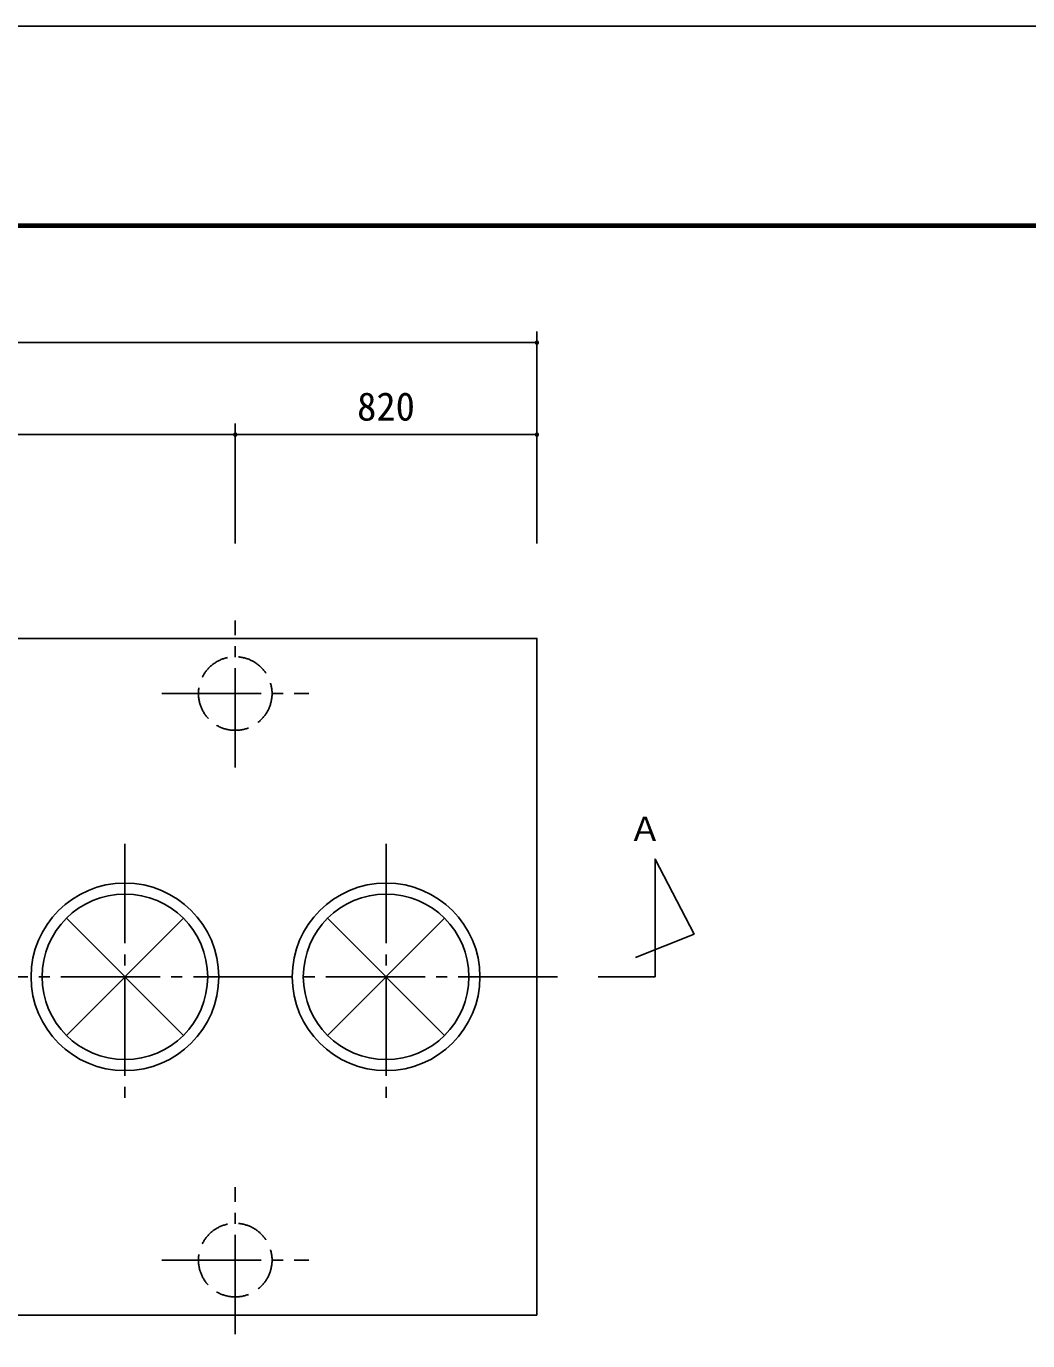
# Model space of a CAD drawing. Units: millimetres, scale not verified. Extents: x -8910 to 8910, y -6308 to 6308.
# Drawn here: x -4678 to -1956, y 2735 to 6308 of the extents above; entities that cross this region are included whole.
import ezdxf
from ezdxf.enums import TextEntityAlignment as Align

# ---------------------------------------------------------------- set-up
doc = ezdxf.new("R2010")
doc.units = ezdxf.units.MM
doc.header["$LTSCALE"] = 30
doc.linetypes.add('CHAIN2', pattern=[12, 9, -1, 1, -1])
doc.linetypes.add('DASHED3', pattern=[4, 3, -1])
for name, color, linetype, lineweight in [('0-3_空気管', 3, 'Continuous', 25), ('0-4_機器', 2, 'Continuous', 25), ('0-5_製作', 5, 'Continuous', 25), ('0-C_図面枠', 7, 'Continuous', 25), ('0-D_Axis_waku', 7, 'Continuous', 25)]:
    doc.layers.add(name, color=color, linetype=linetype, lineweight=lineweight)
doc.styles.add('ＭＳ ゴシック', font='')
doc.styles.get('ＭＳ ゴシック').set_extended_font_data('MS Gothic')

msp = doc.modelspace()

# ---------------------------------------------------------------- linework, layer by layer
at = {"layer": '0-3_空気管', "color": 2}
for p, q in [((-6290.4, 5447.62), (-3290.4, 5447.62)), ((-6140.4, 5197.62), (-4110.4, 5197.62)), ((-4110.4, 5197.62), (-3290.4, 5197.62))]:
    msp.add_line(p, q, dxfattribs=at)
at = {"layer": '0-3_空気管', "linetype": 'CHAIN2'}
for p, q in [((-4410.4, 4084.98), (-4410.4, 3374.5)), ((-3700.4, 4084.98), (-3700.4, 3374.5)), ((-6384.28, 3723.87), (-3220.87, 3723.87))]:
    msp.add_line(p, q, dxfattribs=at)
at = {"layer": '0-3_空気管'}
for p, q in [((-4569.5, 3882.97), (-4251.3, 3564.77)), ((-4569.5, 3564.77), (-4251.3, 3882.97)), ((-3859.5, 3882.97), (-3541.3, 3564.77)), ((-3859.5, 3564.77), (-3541.3, 3882.97)), ((-3123.75, 3723.87), (-2969.38, 3723.87))]:
    msp.add_line(p, q, dxfattribs=at)
msp.add_lwpolyline([(-2969.38, 3723.87), (-2969.38, 4043.88), (-2863.05, 3840.22), (-3022.66, 3776.25)], dxfattribs=at)
for centre, radius in [((-4410.4, 3723.87), 255), ((-3700.4, 3723.87), 255), ((-4410.4, 3723.87), 225), ((-3700.4, 3723.87), 225)]:
    msp.add_circle(centre, radius, dxfattribs=at)
at = {"layer": '0-4_機器', "linetype": 'CHAIN2'}
for p, q in [((-4110.4, 4292.6), (-4110.4, 4692.61)), ((-4310.4, 4493.87), (-3910.4, 4493.87)), ((-4110.4, 2752.6), (-4110.4, 3152.61)), ((-4310.4, 2953.87), (-3910.4, 2953.87))]:
    msp.add_line(p, q, dxfattribs=at)
at = {"layer": '0-4_機器'}
msp.add_line((-6290.4, 2803.87), (-3290.4, 2803.87), dxfattribs=at)
msp.add_lwpolyline([(-6290.4, 4643.87), (-3290.4, 4643.87), (-3290.4, 2803.87)], dxfattribs=at)
at = {"layer": '0-4_機器', "linetype": 'DASHED3'}
for centre in [(-4110.4, 4493.87), (-4110.4, 2953.87)]:
    msp.add_circle(centre, 100, dxfattribs=at)
at = {"layer": '0-5_製作', "color": 2}
for p, q in [((-3290.4, 5477.62), (-3290.4, 5197.62)), ((-4110.4, 5227.62), (-4110.4, 4902.1)), ((-3290.4, 5227.62), (-3290.4, 4902.1))]:
    msp.add_line(p, q, dxfattribs=at)
at = {"layer": '0-5_製作'}
for points in [[(-3290.4, 5447.62), (-3296.4, 5447.62), (-3296.39, 5448)], [(-3290.4, 5447.62), (-3296.35, 5446.87), (-3296.4, 5447.62)], [(-3290.4, 5447.62), (-3296.39, 5448), (-3296.3, 5448.75)], [(-3290.4, 5447.62), (-3296.21, 5446.13), (-3296.35, 5446.87)], [(-3290.4, 5447.62), (-3296.3, 5448.75), (-3296.11, 5449.47)], [(-3290.4, 5447.62), (-3295.98, 5445.41), (-3296.21, 5446.13)], [(-3290.4, 5447.62), (-3296.11, 5449.47), (-3295.83, 5450.18)], [(-3290.4, 5447.62), (-3295.66, 5444.73), (-3295.98, 5445.41)], [(-3290.4, 5453.62), (-3295.83, 5450.18), (-3295.47, 5450.84)], [(-3290.4, 5447.62), (-3295.83, 5450.18), (-3290.4, 5453.62)], [(-3290.4, 5447.62), (-3295.26, 5444.09), (-3295.66, 5444.73)], [(-3290.4, 5453.62), (-3295.47, 5450.84), (-3291.15, 5453.57)], [(-3291.15, 5453.57), (-3295.47, 5450.84), (-3295.03, 5451.45)], [(-3290.4, 5441.62), (-3295.26, 5444.09), (-3290.4, 5447.62)], [(-3290.4, 5441.62), (-3294.78, 5443.51), (-3295.26, 5444.09)], [(-3291.15, 5453.57), (-3295.03, 5451.45), (-3291.89, 5453.43)], [(-3291.89, 5453.43), (-3295.03, 5451.45), (-3294.51, 5451.99)], [(-3290.4, 5441.62), (-3294.23, 5443), (-3294.78, 5443.51)], [(-3291.89, 5453.43), (-3294.51, 5451.99), (-3292.61, 5453.2)], [(-3292.61, 5453.2), (-3294.51, 5451.99), (-3293.93, 5452.47)], [(-3290.4, 5441.62), (-3293.62, 5442.55), (-3294.23, 5443)], [(-3292.61, 5453.2), (-3293.93, 5452.47), (-3293.29, 5452.88)], [(-3290.4, 5441.62), (-3292.96, 5442.19), (-3293.62, 5442.55)], [(-3290.4, 5441.62), (-3292.26, 5441.91), (-3292.96, 5442.19)], [(-3290.4, 5441.62), (-3291.53, 5441.73), (-3292.26, 5441.91)], [(-3290.4, 5441.62), (-3290.78, 5441.63), (-3291.53, 5441.73)], [(-3290.03, 5453.61), (-3290.4, 5447.62), (-3290.4, 5453.62)], [(-3289.28, 5453.51), (-3290.4, 5447.62), (-3290.03, 5453.61)], [(-3288.55, 5453.33), (-3290.4, 5447.62), (-3289.28, 5453.51)], [(-3287.85, 5453.05), (-3290.4, 5447.62), (-3288.55, 5453.33)], [(-3287.19, 5452.69), (-3290.4, 5447.62), (-3287.85, 5453.05)], [(-3286.58, 5452.24), (-3290.4, 5447.62), (-3287.19, 5452.69)], [(-3286.03, 5451.73), (-3290.4, 5447.62), (-3286.58, 5452.24)], [(-3285.55, 5451.15), (-3290.4, 5447.62), (-3286.03, 5451.73)], [(-3285.14, 5450.51), (-3290.4, 5447.62), (-3285.55, 5451.15)], [(-3285.14, 5450.51), (-3284.4, 5447.62), (-3290.4, 5447.62)], [(-3284.4, 5447.62), (-3290.4, 5441.62), (-3290.4, 5447.62)], [(-3284.41, 5447.24), (-3290.4, 5441.62), (-3284.4, 5447.62)], [(-3284.51, 5446.5), (-3290.4, 5441.62), (-3284.41, 5447.24)], [(-3284.7, 5445.77), (-3290.4, 5441.62), (-3284.51, 5446.5)], [(-3284.97, 5445.07), (-3290.4, 5441.62), (-3284.7, 5445.77)], [(-3285.34, 5444.41), (-3290.4, 5441.62), (-3284.97, 5445.07)], [(-3285.34, 5444.41), (-3289.65, 5441.67), (-3290.4, 5441.62)], [(-3285.78, 5443.8), (-3289.65, 5441.67), (-3285.34, 5444.41)], [(-3285.78, 5443.8), (-3288.91, 5441.81), (-3289.65, 5441.67)], [(-3286.29, 5443.25), (-3288.91, 5441.81), (-3285.78, 5443.8)], [(-3286.29, 5443.25), (-3288.19, 5442.04), (-3288.91, 5441.81)], [(-3286.88, 5442.77), (-3288.19, 5442.04), (-3286.29, 5443.25)], [(-3286.88, 5442.77), (-3287.51, 5442.36), (-3288.19, 5442.04)], [(-3284.82, 5449.83), (-3284.4, 5447.62), (-3285.14, 5450.51)], [(-3284.59, 5449.11), (-3284.4, 5447.62), (-3284.82, 5449.83)], [(-3284.45, 5448.37), (-3284.4, 5447.62), (-3284.59, 5449.11)], [(-4110.4, 5197.62), (-4116.4, 5197.62), (-4116.39, 5198)], [(-4110.4, 5197.62), (-4116.35, 5196.87), (-4116.4, 5197.62)], [(-4110.4, 5197.62), (-4116.39, 5198), (-4116.29, 5198.75)], [(-4110.4, 5197.62), (-4116.21, 5196.13), (-4116.35, 5196.87)], [(-4110.4, 5203.62), (-4116.29, 5198.75), (-4116.11, 5199.47)], [(-4110.4, 5197.62), (-4116.29, 5198.75), (-4110.4, 5203.62)], [(-4110.4, 5197.62), (-4115.98, 5195.41), (-4116.21, 5196.13)], [(-4110.4, 5203.62), (-4116.11, 5199.47), (-4111.15, 5203.57)], [(-4111.15, 5203.57), (-4116.11, 5199.47), (-4115.83, 5200.18)], [(-4110.4, 5197.62), (-4115.66, 5194.73), (-4115.98, 5195.41)], [(-4111.15, 5203.57), (-4115.83, 5200.18), (-4111.89, 5203.43)], [(-4111.89, 5203.43), (-4115.83, 5200.18), (-4115.47, 5200.84)], [(-4110.4, 5197.62), (-4115.25, 5194.09), (-4115.66, 5194.73)], [(-4111.89, 5203.43), (-4115.47, 5200.84), (-4112.61, 5203.2)], [(-4112.61, 5203.2), (-4115.47, 5200.84), (-4115.02, 5201.45)], [(-4110.4, 5197.62), (-4114.77, 5193.51), (-4115.25, 5194.09)], [(-4112.61, 5203.2), (-4115.02, 5201.45), (-4113.29, 5202.88)], [(-4113.29, 5202.88), (-4115.02, 5201.45), (-4114.51, 5201.99)], [(-4110.4, 5191.62), (-4114.77, 5193.51), (-4110.4, 5197.62)], [(-4110.4, 5191.62), (-4114.22, 5193), (-4114.77, 5193.51)], [(-4113.29, 5202.88), (-4114.51, 5201.99), (-4113.93, 5202.47)], [(-4110.4, 5191.62), (-4113.61, 5192.55), (-4114.22, 5193)], [(-4110.4, 5191.62), (-4112.95, 5192.19), (-4113.61, 5192.55)], [(-4110.4, 5191.62), (-4112.25, 5191.91), (-4112.95, 5192.19)], [(-4110.4, 5191.62), (-4111.52, 5191.73), (-4112.25, 5191.91)], [(-4110.4, 5191.62), (-4110.78, 5191.63), (-4111.52, 5191.73)], [(-4110.02, 5203.61), (-4110.4, 5197.62), (-4110.4, 5203.62)], [(-4109.27, 5203.51), (-4110.4, 5197.62), (-4110.02, 5203.61)], [(-4108.55, 5203.33), (-4110.4, 5197.62), (-4109.27, 5203.51)], [(-4107.84, 5203.05), (-4110.4, 5197.62), (-4108.55, 5203.33)], [(-4107.18, 5202.69), (-4110.4, 5197.62), (-4107.84, 5203.05)], [(-4106.57, 5202.24), (-4110.4, 5197.62), (-4107.18, 5202.69)], [(-4106.03, 5201.73), (-4110.4, 5197.62), (-4106.57, 5202.24)], [(-4105.55, 5201.15), (-4110.4, 5197.62), (-4106.03, 5201.73)], [(-4105.55, 5201.15), (-4104.4, 5197.62), (-4110.4, 5197.62)], [(-4104.4, 5197.62), (-4110.4, 5191.62), (-4110.4, 5197.62)], [(-4104.41, 5197.24), (-4110.4, 5191.62), (-4104.4, 5197.62)], [(-4104.51, 5196.5), (-4110.4, 5191.62), (-4104.41, 5197.24)], [(-4104.69, 5195.77), (-4110.4, 5191.62), (-4104.51, 5196.5)], [(-4104.69, 5195.77), (-4109.65, 5191.67), (-4110.4, 5191.62)], [(-4104.97, 5195.07), (-4109.65, 5191.67), (-4104.69, 5195.77)], [(-4104.97, 5195.07), (-4108.91, 5191.81), (-4109.65, 5191.67)], [(-4105.33, 5194.41), (-4108.91, 5191.81), (-4104.97, 5195.07)], [(-4105.33, 5194.41), (-4108.19, 5192.04), (-4108.91, 5191.81)], [(-4105.78, 5193.8), (-4108.19, 5192.04), (-4105.33, 5194.41)], [(-4105.78, 5193.8), (-4107.51, 5192.36), (-4108.19, 5192.04)], [(-4106.29, 5193.25), (-4107.51, 5192.36), (-4105.78, 5193.8)], [(-4106.29, 5193.25), (-4106.87, 5192.77), (-4107.51, 5192.36)], [(-4105.14, 5200.51), (-4104.4, 5197.62), (-4105.55, 5201.15)], [(-4104.82, 5199.83), (-4104.4, 5197.62), (-4105.14, 5200.51)], [(-4104.59, 5199.11), (-4104.4, 5197.62), (-4104.82, 5199.83)], [(-4104.45, 5198.37), (-4104.4, 5197.62), (-4104.59, 5199.11)], [(-3290.4, 5197.62), (-3296.4, 5197.62), (-3296.39, 5198)], [(-3290.4, 5197.62), (-3296.35, 5196.87), (-3296.4, 5197.62)], [(-3290.4, 5197.62), (-3296.39, 5198), (-3296.3, 5198.75)], [(-3290.4, 5197.62), (-3296.21, 5196.13), (-3296.35, 5196.87)], [(-3290.4, 5197.62), (-3296.3, 5198.75), (-3296.11, 5199.47)], [(-3290.4, 5197.62), (-3295.98, 5195.41), (-3296.21, 5196.13)], [(-3290.4, 5197.62), (-3296.11, 5199.47), (-3295.83, 5200.18)], [(-3290.4, 5197.62), (-3295.66, 5194.73), (-3295.98, 5195.41)], [(-3290.4, 5203.62), (-3295.83, 5200.18), (-3295.47, 5200.84)], [(-3290.4, 5197.62), (-3295.83, 5200.18), (-3290.4, 5203.62)], [(-3290.4, 5197.62), (-3295.26, 5194.09), (-3295.66, 5194.73)], [(-3290.4, 5203.62), (-3295.47, 5200.84), (-3291.15, 5203.57)], [(-3291.15, 5203.57), (-3295.47, 5200.84), (-3295.03, 5201.45)], [(-3290.4, 5191.62), (-3295.26, 5194.09), (-3290.4, 5197.62)], [(-3290.4, 5191.62), (-3294.78, 5193.51), (-3295.26, 5194.09)], [(-3291.15, 5203.57), (-3295.03, 5201.45), (-3291.89, 5203.43)], [(-3291.89, 5203.43), (-3295.03, 5201.45), (-3294.51, 5201.99)], [(-3290.4, 5191.62), (-3294.23, 5193), (-3294.78, 5193.51)], [(-3291.89, 5203.43), (-3294.51, 5201.99), (-3292.61, 5203.2)], [(-3292.61, 5203.2), (-3294.51, 5201.99), (-3293.93, 5202.47)], [(-3290.4, 5191.62), (-3293.62, 5192.55), (-3294.23, 5193)], [(-3292.61, 5203.2), (-3293.93, 5202.47), (-3293.29, 5202.88)], [(-3290.4, 5191.62), (-3292.96, 5192.19), (-3293.62, 5192.55)], [(-3290.4, 5191.62), (-3292.26, 5191.91), (-3292.96, 5192.19)], [(-3290.4, 5191.62), (-3291.53, 5191.73), (-3292.26, 5191.91)], [(-3290.4, 5191.62), (-3290.78, 5191.63), (-3291.53, 5191.73)], [(-3290.03, 5203.61), (-3290.4, 5197.62), (-3290.4, 5203.62)], [(-3289.28, 5203.51), (-3290.4, 5197.62), (-3290.03, 5203.61)], [(-3288.55, 5203.33), (-3290.4, 5197.62), (-3289.28, 5203.51)], [(-3287.85, 5203.05), (-3290.4, 5197.62), (-3288.55, 5203.33)], [(-3287.19, 5202.69), (-3290.4, 5197.62), (-3287.85, 5203.05)], [(-3286.58, 5202.24), (-3290.4, 5197.62), (-3287.19, 5202.69)], [(-3286.03, 5201.73), (-3290.4, 5197.62), (-3286.58, 5202.24)], [(-3285.55, 5201.15), (-3290.4, 5197.62), (-3286.03, 5201.73)], [(-3285.14, 5200.51), (-3290.4, 5197.62), (-3285.55, 5201.15)], [(-3285.14, 5200.51), (-3284.4, 5197.62), (-3290.4, 5197.62)], [(-3284.4, 5197.62), (-3290.4, 5191.62), (-3290.4, 5197.62)], [(-3284.41, 5197.24), (-3290.4, 5191.62), (-3284.4, 5197.62)], [(-3284.51, 5196.5), (-3290.4, 5191.62), (-3284.41, 5197.24)], [(-3284.7, 5195.77), (-3290.4, 5191.62), (-3284.51, 5196.5)], [(-3284.97, 5195.07), (-3290.4, 5191.62), (-3284.7, 5195.77)], [(-3285.34, 5194.41), (-3290.4, 5191.62), (-3284.97, 5195.07)], [(-3285.34, 5194.41), (-3289.65, 5191.67), (-3290.4, 5191.62)], [(-3285.78, 5193.8), (-3289.65, 5191.67), (-3285.34, 5194.41)], [(-3285.78, 5193.8), (-3288.91, 5191.81), (-3289.65, 5191.67)], [(-3286.29, 5193.25), (-3288.91, 5191.81), (-3285.78, 5193.8)], [(-3286.29, 5193.25), (-3288.19, 5192.04), (-3288.91, 5191.81)], [(-3286.88, 5192.77), (-3288.19, 5192.04), (-3286.29, 5193.25)], [(-3286.88, 5192.77), (-3287.51, 5192.36), (-3288.19, 5192.04)], [(-3284.82, 5199.83), (-3284.4, 5197.62), (-3285.14, 5200.51)], [(-3284.59, 5199.11), (-3284.4, 5197.62), (-3284.82, 5199.83)], [(-3284.45, 5198.37), (-3284.4, 5197.62), (-3284.59, 5199.11)]]:
    msp.add_solid(points, dxfattribs=at)
at = {"layer": '0-C_図面枠'}
msp.add_lwpolyline([(-8910, -6307.5), (-8910, 6307.5), (8910, 6307.5), (8910, -6307.5)], close=True, dxfattribs=at)
at = {"layer": '0-D_Axis_waku'}
for p, q in [((-7778.4, 5769.9), (8408.4, 5769.9)), ((-7777.8, 5769.3), (8407.8, 5769.3)), ((-7777.2, 5768.7), (8407.2, 5768.7)), ((-7776.6, 5768.1), (8406.6, 5768.1)), ((-7776, 5767.5), (8406, 5767.5)), ((-7775.4, 5766.9), (8405.4, 5766.9)), ((-7774.8, 5766.3), (8404.8, 5766.3)), ((-7774.2, 5765.7), (8404.2, 5765.7)), ((-7773.6, 5765.1), (8403.6, 5765.1)), ((-7773, 5764.5), (8403, 5764.5)), ((-7772.4, 5763.9), (8402.4, 5763.9)), ((-7771.8, 5763.3), (8401.8, 5763.3)), ((-7771.2, 5762.7), (8401.2, 5762.7)), ((-7770.6, 5762.1), (8400.6, 5762.1)), ((-7770, 5761.5), (8400, 5761.5))]:
    msp.add_line(p, q, dxfattribs=at)

# ---------------------------------------------------------------- texts
at = {"layer": '0-3_空気管', "color": 4, "style": 'ＭＳ ゴシック'}
msp.add_text('Ａ', height=65.98, dxfattribs=at).set_placement((-3041.44, 4073.26), align=Align.BOTTOM_LEFT)
at = {"layer": '0-5_製作', "color": 4, "style": 'ＭＳ ゴシック'}
msp.add_text('820', height=76.98, dxfattribs=at).set_placement((-3779.15, 5212.62), align=Align.BOTTOM_LEFT)

doc.saveas('drawing.dxf')
